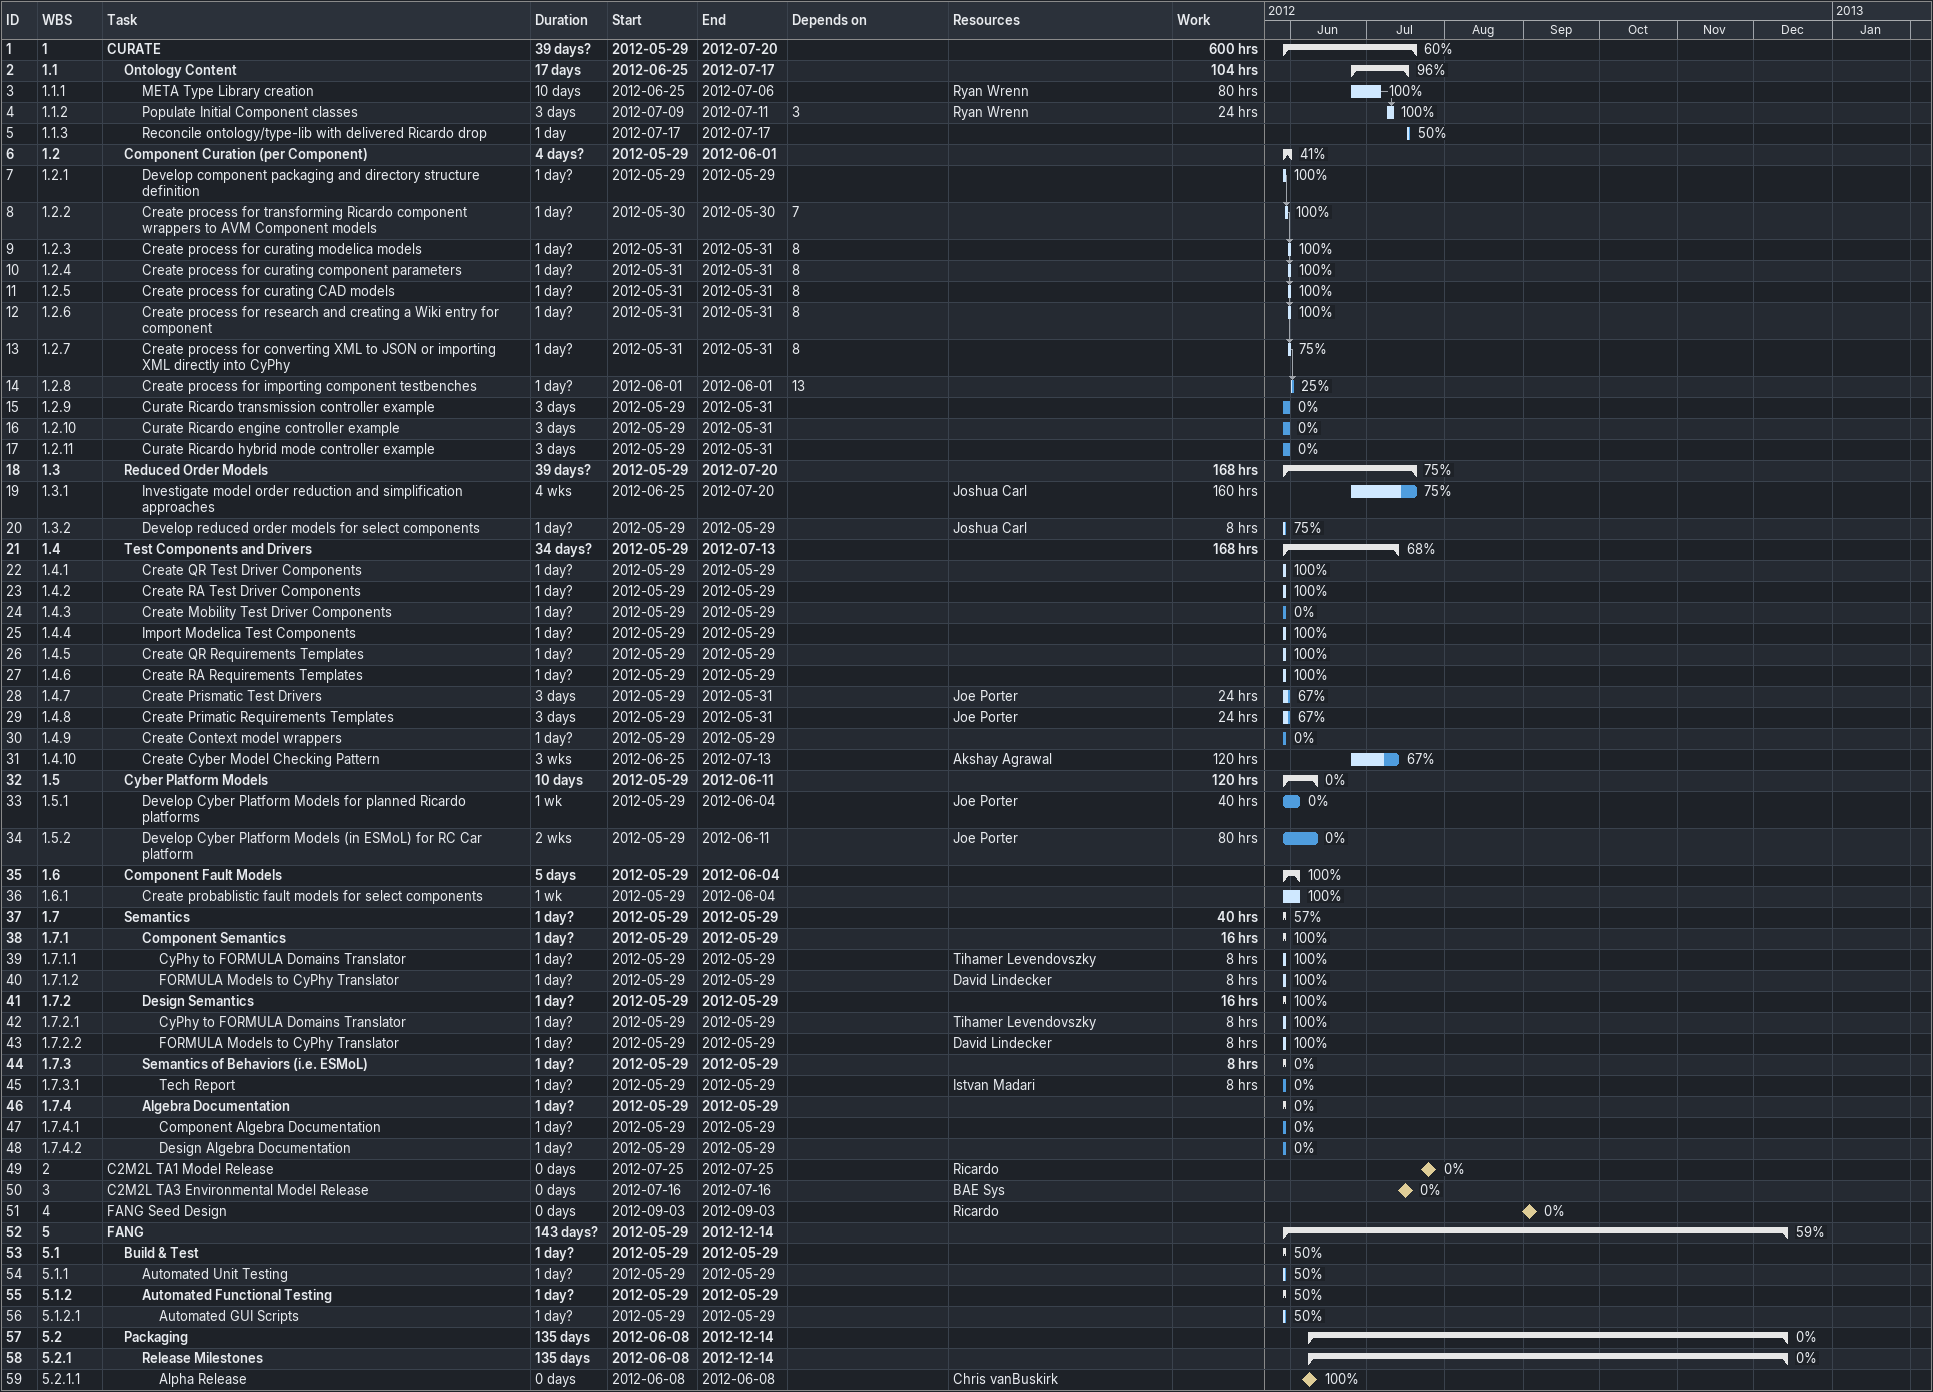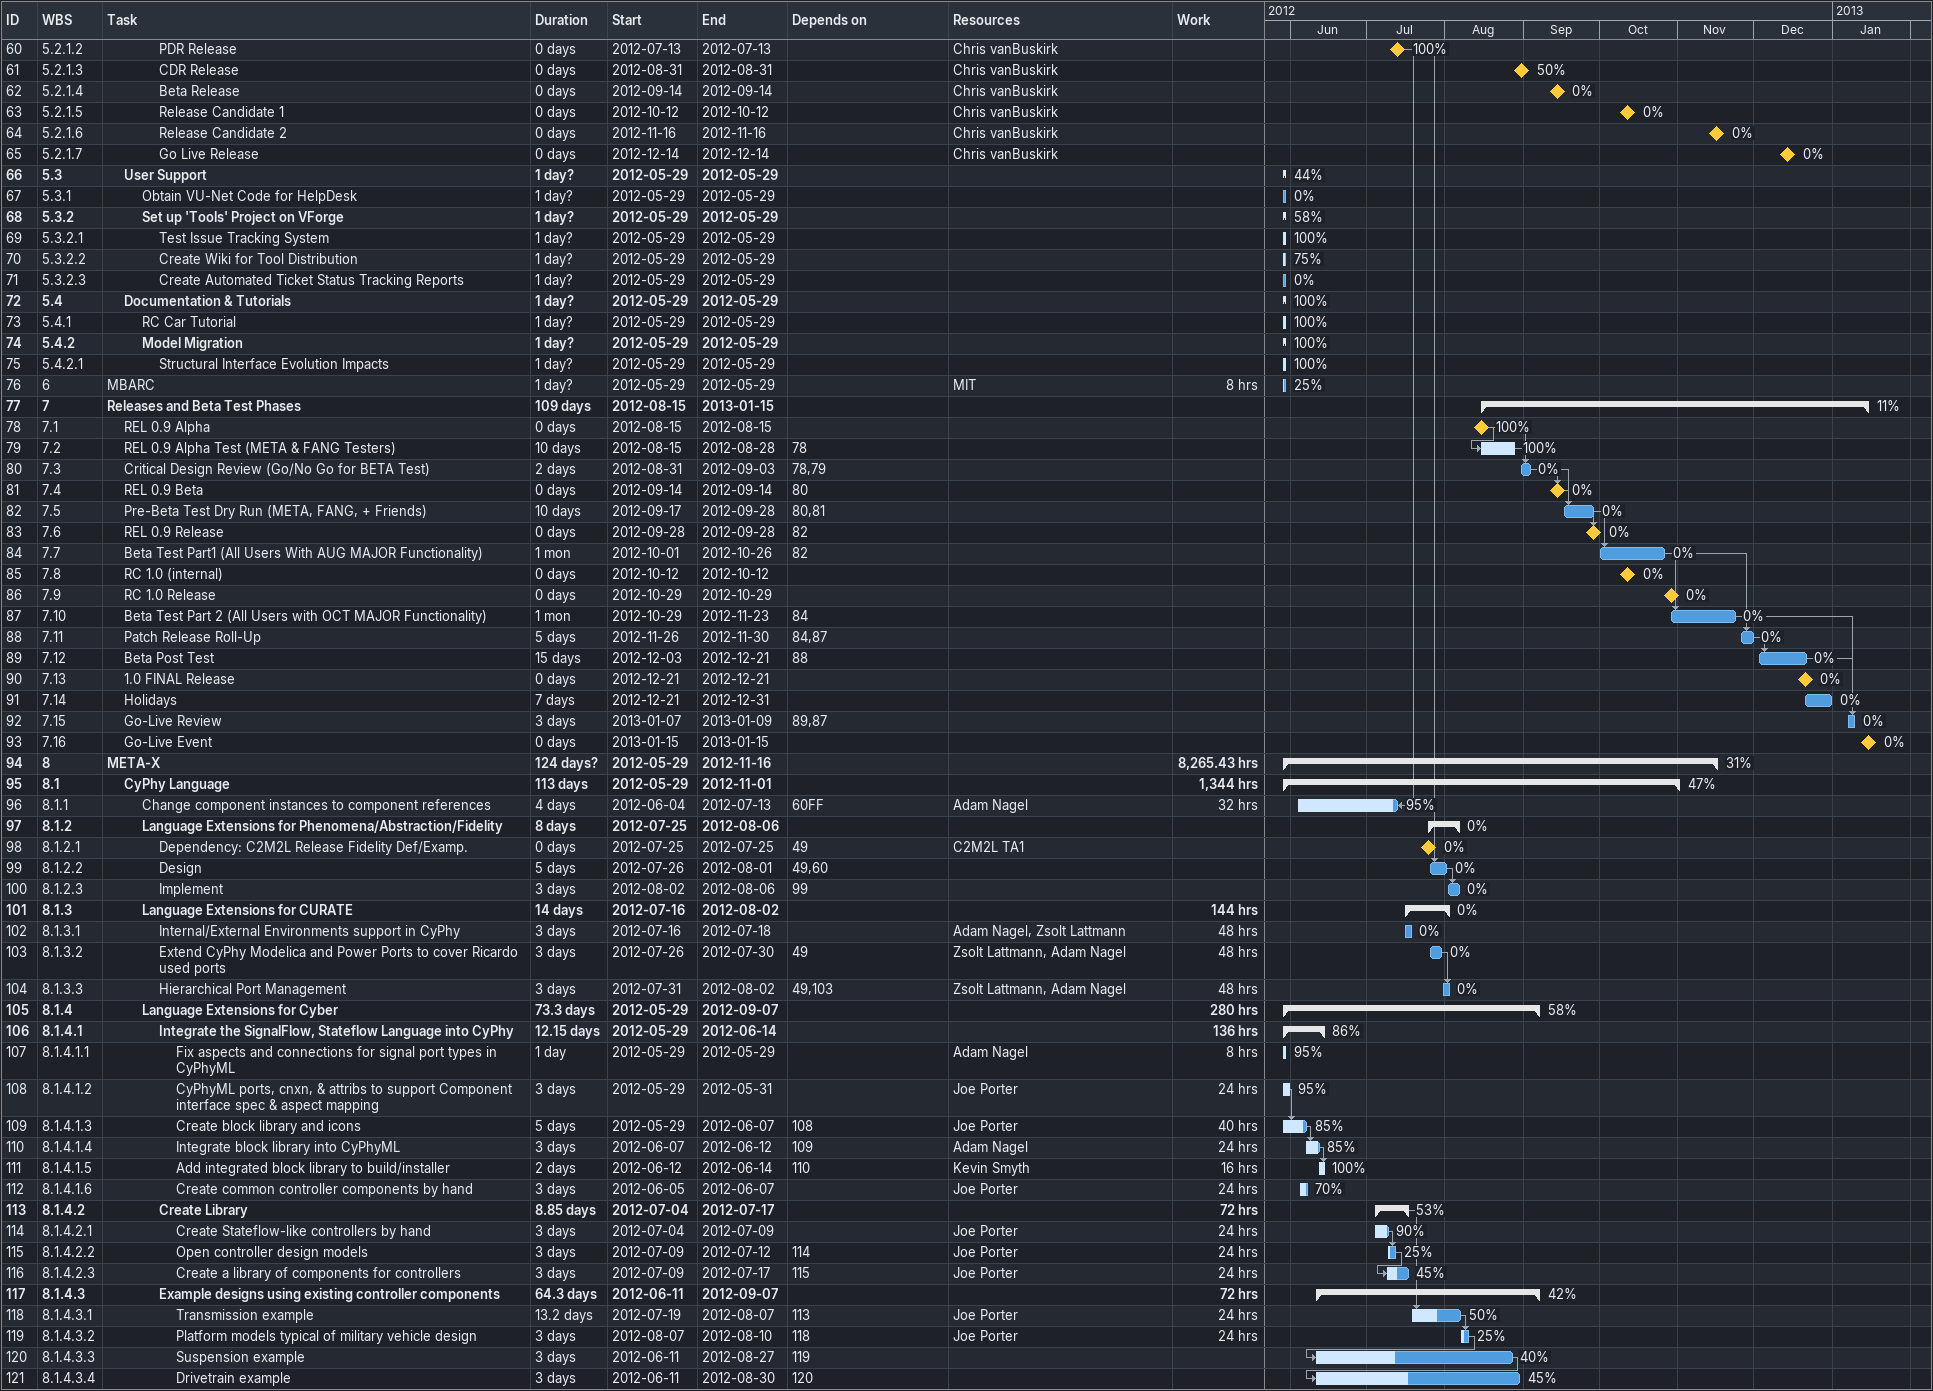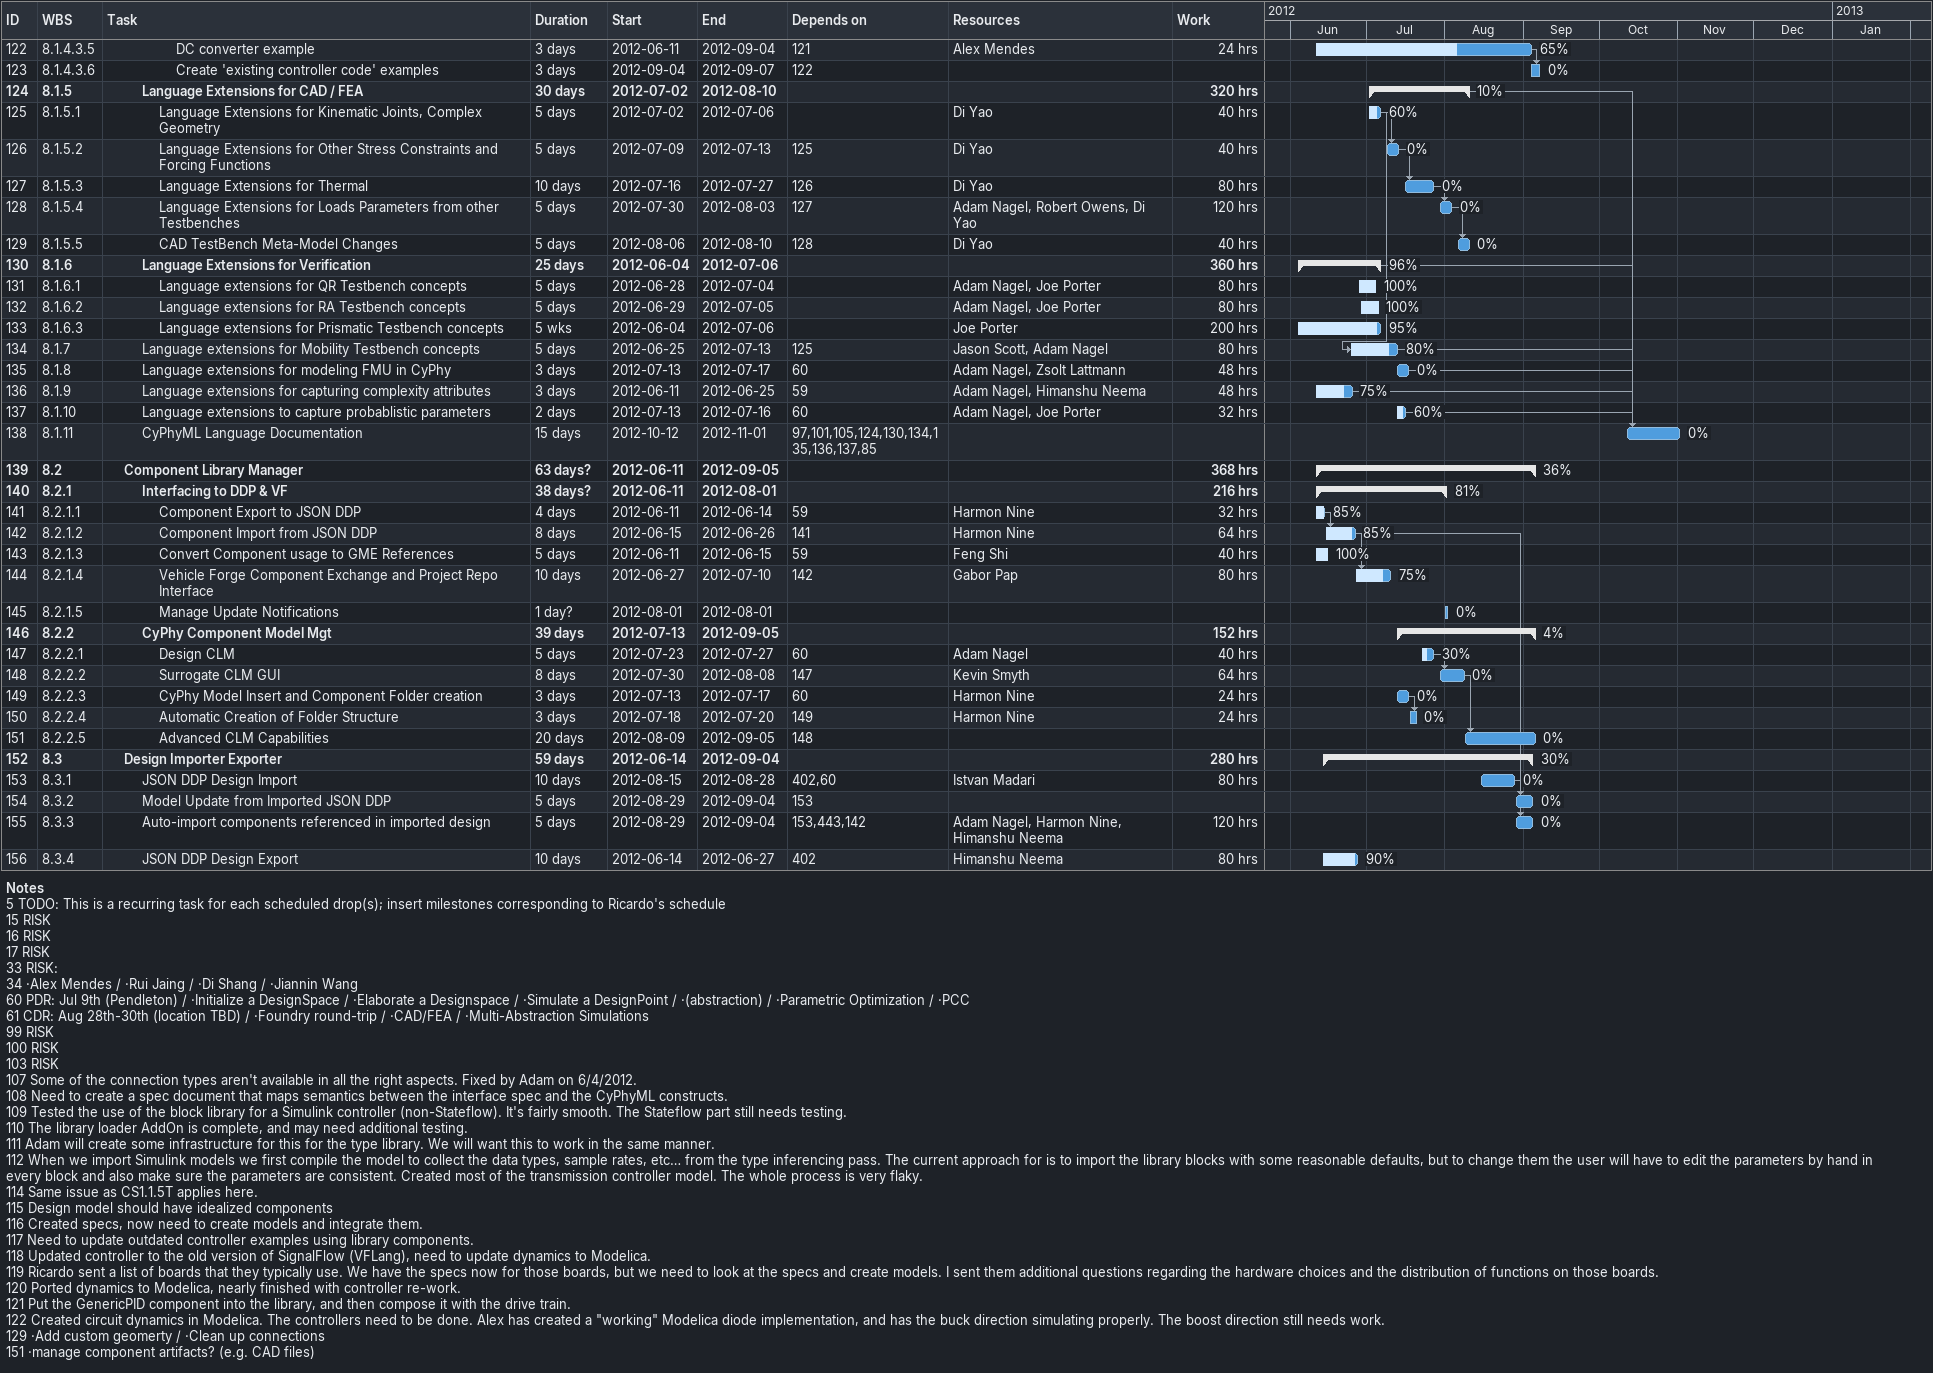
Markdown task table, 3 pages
| ID | WBS | Task | Duration | Start | Finish | Predecessors | Resources | % complete | Work (h) |
|---|---|---|---|---|---|---|---|---|---|
| 1 | 1 | **CURATE** | 39d? | 2012-05-29 | 2012-07-20 |  |  | 60 | 600 |
| 2 | 1.1 | **Ontology Content** | 17d | 2012-06-25 | 2012-07-17 |  |  | 96 | 104 |
| 3 | 1.1.1 | META Type Library creation | 10d | 2012-06-25 | 2012-07-06 |  | Ryan Wrenn | 100 | 80 |
| 4 | 1.1.2 | Populate Initial Component classes | 3d | 2012-07-09 | 2012-07-11 | 3 | Ryan Wrenn | 100 | 24 |
| 5 | 1.1.3 | Reconcile ontology/type-lib with delivered Ricardo drop | 1d | 2012-07-17 | 2012-07-17 |  |  | 50 |  |
| 6 | 1.2 | **Component Curation (per Component)** | 4d? | 2012-05-29 | 2012-06-01 |  |  | 41 |  |
| 7 | 1.2.1 | Develop component packaging and directory structure definition | 1d? | 2012-05-29 | 2012-05-29 |  |  | 100 |  |
| 8 | 1.2.2 | Create process for transforming Ricardo component wrappers to AVM Component models | 1d? | 2012-05-30 | 2012-05-30 | 7 |  | 100 |  |
| 9 | 1.2.3 | Create process for curating modelica models | 1d? | 2012-05-31 | 2012-05-31 | 8 |  | 100 |  |
| 10 | 1.2.4 | Create process for curating component parameters | 1d? | 2012-05-31 | 2012-05-31 | 8 |  | 100 |  |
| 11 | 1.2.5 | Create process for curating CAD models | 1d? | 2012-05-31 | 2012-05-31 | 8 |  | 100 |  |
| 12 | 1.2.6 | Create process for research and creating a Wiki entry for component | 1d? | 2012-05-31 | 2012-05-31 | 8 |  | 100 |  |
| 13 | 1.2.7 | Create process for converting XML to JSON or importing XML directly into CyPhy | 1d? | 2012-05-31 | 2012-05-31 | 8 |  | 75 |  |
| 14 | 1.2.8 | Create process for importing component testbenches | 1d? | 2012-06-01 | 2012-06-01 | 13 |  | 25 |  |
| 15 | 1.2.9 | Curate Ricardo transmission controller example | 3d | 2012-05-29 | 2012-05-31 |  |  | 0 |  |
| 16 | 1.2.10 | Curate Ricardo engine controller example | 3d | 2012-05-29 | 2012-05-31 |  |  | 0 |  |
| 17 | 1.2.11 | Curate Ricardo hybrid mode controller example | 3d | 2012-05-29 | 2012-05-31 |  |  | 0 |  |
| 18 | 1.3 | **Reduced Order Models** | 39d? | 2012-05-29 | 2012-07-20 |  |  | 75 | 168 |
| 19 | 1.3.1 | Investigate model order reduction and simplification approaches | 4w | 2012-06-25 | 2012-07-20 |  | Joshua Carl | 75 | 160 |
| 20 | 1.3.2 | Develop reduced order models for select components | 1d? | 2012-05-29 | 2012-05-29 |  | Joshua Carl | 75 | 8 |
| 21 | 1.4 | **Test Components and Drivers** | 34d? | 2012-05-29 | 2012-07-13 |  |  | 68 | 168 |
| 22 | 1.4.1 | Create QR Test Driver Components | 1d? | 2012-05-29 | 2012-05-29 |  |  | 100 |  |
| 23 | 1.4.2 | Create RA Test Driver Components | 1d? | 2012-05-29 | 2012-05-29 |  |  | 100 |  |
| 24 | 1.4.3 | Create Mobility Test Driver Components | 1d? | 2012-05-29 | 2012-05-29 |  |  | 0 |  |
| 25 | 1.4.4 | Import Modelica Test Components | 1d? | 2012-05-29 | 2012-05-29 |  |  | 100 |  |
| 26 | 1.4.5 | Create QR Requirements Templates | 1d? | 2012-05-29 | 2012-05-29 |  |  | 100 |  |
| 27 | 1.4.6 | Create RA Requirements Templates | 1d? | 2012-05-29 | 2012-05-29 |  |  | 100 |  |
| 28 | 1.4.7 | Create Prismatic Test Drivers | 3d | 2012-05-29 | 2012-05-31 |  | Joe Porter | 67 | 24 |
| 29 | 1.4.8 | Create Primatic Requirements Templates | 3d | 2012-05-29 | 2012-05-31 |  | Joe Porter | 67 | 24 |
| 30 | 1.4.9 | Create Context model wrappers | 1d? | 2012-05-29 | 2012-05-29 |  |  | 0 |  |
| 31 | 1.4.10 | Create Cyber Model Checking Pattern | 3w | 2012-06-25 | 2012-07-13 |  | Akshay Agrawal | 67 | 120 |
| 32 | 1.5 | **Cyber Platform Models** | 10d | 2012-05-29 | 2012-06-11 |  |  | 0 | 120 |
| 33 | 1.5.1 | Develop Cyber Platform Models for planned Ricardo platforms | 1w | 2012-05-29 | 2012-06-04 |  | Joe Porter | 0 | 40 |
| 34 | 1.5.2 | Develop Cyber Platform Models (in ESMoL) for RC Car platform | 2w | 2012-05-29 | 2012-06-11 |  | Joe Porter | 0 | 80 |
| 35 | 1.6 | **Component Fault Models** | 5d | 2012-05-29 | 2012-06-04 |  |  | 100 |  |
| 36 | 1.6.1 | Create probablistic fault models for select components | 1w | 2012-05-29 | 2012-06-04 |  |  | 100 |  |
| 37 | 1.7 | **Semantics** | 1d? | 2012-05-29 | 2012-05-29 |  |  | 57 | 40 |
| 38 | 1.7.1 | **Component Semantics** | 1d? | 2012-05-29 | 2012-05-29 |  |  | 100 | 16 |
| 39 | 1.7.1.1 | CyPhy to FORMULA Domains Translator | 1d? | 2012-05-29 | 2012-05-29 |  | Tihamer Levendovszky | 100 | 8 |
| 40 | 1.7.1.2 | FORMULA Models to CyPhy Translator | 1d? | 2012-05-29 | 2012-05-29 |  | David Lindecker | 100 | 8 |
| 41 | 1.7.2 | **Design Semantics** | 1d? | 2012-05-29 | 2012-05-29 |  |  | 100 | 16 |
| 42 | 1.7.2.1 | CyPhy to FORMULA Domains Translator | 1d? | 2012-05-29 | 2012-05-29 |  | Tihamer Levendovszky | 100 | 8 |
| 43 | 1.7.2.2 | FORMULA Models to CyPhy Translator | 1d? | 2012-05-29 | 2012-05-29 |  | David Lindecker | 100 | 8 |
| 44 | 1.7.3 | **Semantics of Behaviors (i.e. ESMoL)** | 1d? | 2012-05-29 | 2012-05-29 |  |  | 0 | 8 |
| 45 | 1.7.3.1 | Tech Report | 1d? | 2012-05-29 | 2012-05-29 |  | Istvan Madari | 0 | 8 |
| 46 | 1.7.4 | **Algebra Documentation** | 1d? | 2012-05-29 | 2012-05-29 |  |  | 0 |  |
| 47 | 1.7.4.1 | Component Algebra Documentation | 1d? | 2012-05-29 | 2012-05-29 |  |  | 0 |  |
| 48 | 1.7.4.2 | Design Algebra Documentation | 1d? | 2012-05-29 | 2012-05-29 |  |  | 0 |  |
| 49 | 2 | C2M2L TA1 Model Release | 0d | 2012-07-25 | 2012-07-25 |  | Ricardo | 0 |  |
| 50 | 3 | C2M2L TA3 Environmental Model Release | 0d | 2012-07-16 | 2012-07-16 |  | BAE Sys | 0 |  |
| 51 | 4 | FANG Seed Design | 0d | 2012-09-03 | 2012-09-03 |  | Ricardo | 0 |  |
| 52 | 5 | **FANG** | 143d? | 2012-05-29 | 2012-12-14 |  |  | 59 |  |
| 53 | 5.1 | **Build & Test** | 1d? | 2012-05-29 | 2012-05-29 |  |  | 50 |  |
| 54 | 5.1.1 | Automated Unit Testing | 1d? | 2012-05-29 | 2012-05-29 |  |  | 50 |  |
| 55 | 5.1.2 | **Automated Functional Testing** | 1d? | 2012-05-29 | 2012-05-29 |  |  | 50 |  |
| 56 | 5.1.2.1 | Automated GUI Scripts | 1d? | 2012-05-29 | 2012-05-29 |  |  | 50 |  |
| 57 | 5.2 | **Packaging** | 135d | 2012-06-08 | 2012-12-14 |  |  | 0 |  |
| 58 | 5.2.1 | **Release Milestones** | 135d | 2012-06-08 | 2012-12-14 |  |  | 0 |  |
| 59 | 5.2.1.1 | Alpha Release | 0d | 2012-06-08 | 2012-06-08 |  | Chris vanBuskirk | 100 |  |
| 60 | 5.2.1.2 | PDR Release | 0d | 2012-07-13 | 2012-07-13 |  | Chris vanBuskirk | 100 |  |
| 61 | 5.2.1.3 | CDR Release | 0d | 2012-08-31 | 2012-08-31 |  | Chris vanBuskirk | 50 |  |
| 62 | 5.2.1.4 | Beta Release | 0d | 2012-09-14 | 2012-09-14 |  | Chris vanBuskirk | 0 |  |
| 63 | 5.2.1.5 | Release Candidate 1 | 0d | 2012-10-12 | 2012-10-12 |  | Chris vanBuskirk | 0 |  |
| 64 | 5.2.1.6 | Release Candidate 2 | 0d | 2012-11-16 | 2012-11-16 |  | Chris vanBuskirk | 0 |  |
| 65 | 5.2.1.7 | Go Live Release | 0d | 2012-12-14 | 2012-12-14 |  | Chris vanBuskirk | 0 |  |
| 66 | 5.3 | **User Support** | 1d? | 2012-05-29 | 2012-05-29 |  |  | 44 |  |
| 67 | 5.3.1 | Obtain VU-Net Code for HelpDesk | 1d? | 2012-05-29 | 2012-05-29 |  |  | 0 |  |
| 68 | 5.3.2 | **Set up 'Tools' Project on VForge** | 1d? | 2012-05-29 | 2012-05-29 |  |  | 58 |  |
| 69 | 5.3.2.1 | Test Issue Tracking System | 1d? | 2012-05-29 | 2012-05-29 |  |  | 100 |  |
| 70 | 5.3.2.2 | Create Wiki for Tool Distribution | 1d? | 2012-05-29 | 2012-05-29 |  |  | 75 |  |
| 71 | 5.3.2.3 | Create Automated Ticket Status Tracking Reports | 1d? | 2012-05-29 | 2012-05-29 |  |  | 0 |  |
| 72 | 5.4 | **Documentation & Tutorials** | 1d? | 2012-05-29 | 2012-05-29 |  |  | 100 |  |
| 73 | 5.4.1 | RC Car Tutorial | 1d? | 2012-05-29 | 2012-05-29 |  |  | 100 |  |
| 74 | 5.4.2 | **Model Migration** | 1d? | 2012-05-29 | 2012-05-29 |  |  | 100 |  |
| 75 | 5.4.2.1 | Structural Interface Evolution Impacts | 1d? | 2012-05-29 | 2012-05-29 |  |  | 100 |  |
| 76 | 6 | MBARC | 1d? | 2012-05-29 | 2012-05-29 |  | MIT | 25 | 8 |
| 77 | 7 | **Releases and Beta Test Phases** | 109d | 2012-08-15 | 2013-01-15 |  |  | 11 |  |
| 78 | 7.1 | REL 0.9 Alpha | 0d | 2012-08-15 | 2012-08-15 |  |  | 100 |  |
| 79 | 7.2 | REL 0.9 Alpha Test (META & FANG Testers) | 10d | 2012-08-15 | 2012-08-28 | 78 |  | 100 |  |
| 80 | 7.3 | Critical Design Review (Go/No Go for BETA Test) | 2d | 2012-08-31 | 2012-09-03 | 78, 79 |  | 0 |  |
| 81 | 7.4 | REL 0.9 Beta | 0d | 2012-09-14 | 2012-09-14 | 80 |  | 0 |  |
| 82 | 7.5 | Pre-Beta Test Dry Run (META, FANG, + Friends) | 10d | 2012-09-17 | 2012-09-28 | 80, 81 |  | 0 |  |
| 83 | 7.6 | REL 0.9 Release | 0d | 2012-09-28 | 2012-09-28 | 82 |  | 0 |  |
| 84 | 7.7 | Beta Test Part1 (All Users With AUG MAJOR Functionality) | 1mo | 2012-10-01 | 2012-10-26 | 82 |  | 0 |  |
| 85 | 7.8 | RC 1.0 (internal) | 0d | 2012-10-12 | 2012-10-12 |  |  | 0 |  |
| 86 | 7.9 | RC 1.0 Release | 0d | 2012-10-29 | 2012-10-29 |  |  | 0 |  |
| 87 | 7.10 | Beta Test Part 2 (All Users with OCT MAJOR Functionality) | 1mo | 2012-10-29 | 2012-11-23 | 84 |  | 0 |  |
| 88 | 7.11 | Patch Release Roll-Up | 5d | 2012-11-26 | 2012-11-30 | 84, 87 |  | 0 |  |
| 89 | 7.12 | Beta Post Test | 15d | 2012-12-03 | 2012-12-21 | 88 |  | 0 |  |
| 90 | 7.13 | 1.0 FINAL Release | 0d | 2012-12-21 | 2012-12-21 |  |  | 0 |  |
| 91 | 7.14 | Holidays | 7d | 2012-12-21 | 2012-12-31 |  |  | 0 |  |
| 92 | 7.15 | Go-Live Review | 3d | 2013-01-07 | 2013-01-09 | 89, 87 |  | 0 |  |
| 93 | 7.16 | Go-Live Event | 0d | 2013-01-15 | 2013-01-15 |  |  | 0 |  |
| 94 | 8 | **META-X** | 124d? | 2012-05-29 | 2012-11-16 |  |  | 31 | 8265.43 |
| 95 | 8.1 | **CyPhy Language** | 113d | 2012-05-29 | 2012-11-01 |  |  | 47 | 1344 |
| 96 | 8.1.1 | Change component instances to component references | 4d | 2012-06-04 | 2012-07-13 | 60FF | Adam Nagel | 95 | 32 |
| 97 | 8.1.2 | **Language Extensions for Phenomena/Abstraction/Fidelity** | 8d | 2012-07-25 | 2012-08-06 |  |  | 0 |  |
| 98 | 8.1.2.1 | Dependency: C2M2L Release Fidelity Def/Examp. | 0d | 2012-07-25 | 2012-07-25 | 49 | C2M2L TA1 | 0 |  |
| 99 | 8.1.2.2 | Design | 5d | 2012-07-26 | 2012-08-01 | 49, 60 |  | 0 |  |
| 100 | 8.1.2.3 | Implement | 3d | 2012-08-02 | 2012-08-06 | 99 |  | 0 |  |
| 101 | 8.1.3 | **Language Extensions for CURATE** | 14d | 2012-07-16 | 2012-08-02 |  |  | 0 | 144 |
| 102 | 8.1.3.1 | Internal/External Environments support in CyPhy | 3d | 2012-07-16 | 2012-07-18 |  | Adam Nagel, Zsolt Lattmann | 0 | 48 |
| 103 | 8.1.3.2 | Extend CyPhy Modelica and Power Ports to cover Ricardo used ports | 3d | 2012-07-26 | 2012-07-30 | 49 | Zsolt Lattmann, Adam Nagel | 0 | 48 |
| 104 | 8.1.3.3 | Hierarchical Port Management | 3d | 2012-07-31 | 2012-08-02 | 49, 103 | Zsolt Lattmann, Adam Nagel | 0 | 48 |
| 105 | 8.1.4 | **Language Extensions for Cyber** | 73.3d | 2012-05-29 | 2012-09-07 |  |  | 58 | 280 |
| 106 | 8.1.4.1 | **Integrate the SignalFlow, Stateflow Language into CyPhy** | 12.15d | 2012-05-29 | 2012-06-14 |  |  | 86 | 136 |
| 107 | 8.1.4.1.1 | Fix aspects and connections for signal port types in CyPhyML | 1d | 2012-05-29 | 2012-05-29 |  | Adam Nagel | 95 | 8 |
| 108 | 8.1.4.1.2 | CyPhyML ports, cnxn, & attribs to support Component interface spec & aspect mapping | 3d | 2012-05-29 | 2012-05-31 |  | Joe Porter | 95 | 24 |
| 109 | 8.1.4.1.3 | Create block library and icons | 5d | 2012-05-29 | 2012-06-07 | 108 | Joe Porter | 85 | 40 |
| 110 | 8.1.4.1.4 | Integrate block library into CyPhyML | 3d | 2012-06-07 | 2012-06-12 | 109 | Adam Nagel | 85 | 24 |
| 111 | 8.1.4.1.5 | Add integrated block library to build/installer | 2d | 2012-06-12 | 2012-06-14 | 110 | Kevin Smyth | 100 | 16 |
| 112 | 8.1.4.1.6 | Create common controller components by hand | 3d | 2012-06-05 | 2012-06-07 |  | Joe Porter | 70 | 24 |
| 113 | 8.1.4.2 | **Create Library** | 8.85d | 2012-07-04 | 2012-07-17 |  |  | 53 | 72 |
| 114 | 8.1.4.2.1 | Create Stateflow-like controllers by hand | 3d | 2012-07-04 | 2012-07-09 |  | Joe Porter | 90 | 24 |
| 115 | 8.1.4.2.2 | Open controller design models | 3d | 2012-07-09 | 2012-07-12 | 114 | Joe Porter | 25 | 24 |
| 116 | 8.1.4.2.3 | Create a library of components for controllers | 3d | 2012-07-09 | 2012-07-17 | 115 | Joe Porter | 45 | 24 |
| 117 | 8.1.4.3 | **Example designs using existing controller components** | 64.3d | 2012-06-11 | 2012-09-07 |  |  | 42 | 72 |
| 118 | 8.1.4.3.1 | Transmission example | 13.2d | 2012-07-19 | 2012-08-07 | 113 | Joe Porter | 50 | 24 |
| 119 | 8.1.4.3.2 | Platform models typical of military vehicle design | 3d | 2012-08-07 | 2012-08-10 | 118 | Joe Porter | 25 | 24 |
| 120 | 8.1.4.3.3 | Suspension example | 3d | 2012-06-11 | 2012-08-27 | 119 |  | 40 |  |
| 121 | 8.1.4.3.4 | Drivetrain example | 3d | 2012-06-11 | 2012-08-30 | 120 |  | 45 |  |
| 122 | 8.1.4.3.5 | DC converter example | 3d | 2012-06-11 | 2012-09-04 | 121 | Alex Mendes | 65 | 24 |
| 123 | 8.1.4.3.6 | Create 'existing controller code' examples | 3d | 2012-09-04 | 2012-09-07 | 122 |  | 0 |  |
| 124 | 8.1.5 | **Language Extensions for CAD / FEA** | 30d | 2012-07-02 | 2012-08-10 |  |  | 10 | 320 |
| 125 | 8.1.5.1 | Language Extensions for Kinematic Joints, Complex Geometry | 5d | 2012-07-02 | 2012-07-06 |  | Di Yao | 60 | 40 |
| 126 | 8.1.5.2 | Language Extensions for Other Stress Constraints and Forcing Functions | 5d | 2012-07-09 | 2012-07-13 | 125 | Di Yao | 0 | 40 |
| 127 | 8.1.5.3 | Language Extensions for Thermal | 10d | 2012-07-16 | 2012-07-27 | 126 | Di Yao | 0 | 80 |
| 128 | 8.1.5.4 | Language Extensions for Loads Parameters from other Testbenches | 5d | 2012-07-30 | 2012-08-03 | 127 | Adam Nagel, Robert Owens, Di Yao | 0 | 120 |
| 129 | 8.1.5.5 | CAD TestBench Meta-Model Changes | 5d | 2012-08-06 | 2012-08-10 | 128 | Di Yao | 0 | 40 |
| 130 | 8.1.6 | **Language Extensions for Verification** | 25d | 2012-06-04 | 2012-07-06 |  |  | 96 | 360 |
| 131 | 8.1.6.1 | Language extensions for QR Testbench concepts | 5d | 2012-06-28 | 2012-07-04 |  | Adam Nagel, Joe Porter | 100 | 80 |
| 132 | 8.1.6.2 | Language extensions for RA Testbench concepts | 5d | 2012-06-29 | 2012-07-05 |  | Adam Nagel, Joe Porter | 100 | 80 |
| 133 | 8.1.6.3 | Language extensions for Prismatic Testbench concepts | 5w | 2012-06-04 | 2012-07-06 |  | Joe Porter | 95 | 200 |
| 134 | 8.1.7 | Language extensions for Mobility Testbench concepts | 5d | 2012-06-25 | 2012-07-13 | 125 | Jason Scott, Adam Nagel | 80 | 80 |
| 135 | 8.1.8 | Language extensions for modeling FMU in CyPhy | 3d | 2012-07-13 | 2012-07-17 | 60 | Adam Nagel, Zsolt Lattmann | 0 | 48 |
| 136 | 8.1.9 | Language extensions for capturing complexity attributes | 3d | 2012-06-11 | 2012-06-25 | 59 | Adam Nagel, Himanshu Neema | 75 | 48 |
| 137 | 8.1.10 | Language extensions to capture probablistic parameters | 2d | 2012-07-13 | 2012-07-16 | 60 | Adam Nagel, Joe Porter | 60 | 32 |
| 138 | 8.1.11 | CyPhyML Language Documentation | 15d | 2012-10-12 | 2012-11-01 | 97, 101, 105, 124, 130, 134, 135, 136, 137, 85 |  | 0 |  |
| 139 | 8.2 | **Component Library Manager** | 63d? | 2012-06-11 | 2012-09-05 |  |  | 36 | 368 |
| 140 | 8.2.1 | **Interfacing to DDP & VF** | 38d? | 2012-06-11 | 2012-08-01 |  |  | 81 | 216 |
| 141 | 8.2.1.1 | Component Export to JSON DDP | 4d | 2012-06-11 | 2012-06-14 | 59 | Harmon Nine | 85 | 32 |
| 142 | 8.2.1.2 | Component Import from JSON DDP | 8d | 2012-06-15 | 2012-06-26 | 141 | Harmon Nine | 85 | 64 |
| 143 | 8.2.1.3 | Convert Component usage to GME References | 5d | 2012-06-11 | 2012-06-15 | 59 | Feng Shi | 100 | 40 |
| 144 | 8.2.1.4 | Vehicle Forge Component Exchange and Project Repo Interface | 10d | 2012-06-27 | 2012-07-10 | 142 | Gabor Pap | 75 | 80 |
| 145 | 8.2.1.5 | Manage Update Notifications | 1d? | 2012-08-01 | 2012-08-01 |  |  | 0 |  |
| 146 | 8.2.2 | **CyPhy Component Model Mgt** | 39d | 2012-07-13 | 2012-09-05 |  |  | 4 | 152 |
| 147 | 8.2.2.1 | Design CLM | 5d | 2012-07-23 | 2012-07-27 | 60 | Adam Nagel | 30 | 40 |
| 148 | 8.2.2.2 | Surrogate CLM GUI | 8d | 2012-07-30 | 2012-08-08 | 147 | Kevin Smyth | 0 | 64 |
| 149 | 8.2.2.3 | CyPhy Model Insert and Component Folder creation | 3d | 2012-07-13 | 2012-07-17 | 60 | Harmon Nine | 0 | 24 |
| 150 | 8.2.2.4 | Automatic Creation of Folder Structure | 3d | 2012-07-18 | 2012-07-20 | 149 | Harmon Nine | 0 | 24 |
| 151 | 8.2.2.5 | Advanced CLM Capabilities | 20d | 2012-08-09 | 2012-09-05 | 148 |  | 0 |  |
| 152 | 8.3 | **Design Importer Exporter** | 59d | 2012-06-14 | 2012-09-04 |  |  | 30 | 280 |
| 153 | 8.3.1 | JSON DDP Design Import | 10d | 2012-08-15 | 2012-08-28 | 402, 60 | Istvan Madari | 0 | 80 |
| 154 | 8.3.2 | Model Update from Imported JSON DDP | 5d | 2012-08-29 | 2012-09-04 | 153 |  | 0 |  |
| 155 | 8.3.3 | Auto-import components referenced in imported design | 5d | 2012-08-29 | 2012-09-04 | 153, 443, 142 | Adam Nagel, Harmon Nine, Himanshu Neema | 0 | 120 |
| 156 | 8.3.4 | JSON DDP Design Export | 10d | 2012-06-14 | 2012-06-27 | 402 | Himanshu Neema | 90 | 80 |

Notes
- 5: TODO: This is a recurring task for each scheduled drop(s); insert milestones corresponding to Ricardo's schedule
- 15: RISK
- 16: RISK
- 17: RISK
- 33: RISK:
- 34: ·Alex Mendes / ·Rui Jaing / ·Di Shang / ·Jiannin Wang
- 60: PDR: Jul 9th (Pendleton) / ·Initialize a DesignSpace / ·Elaborate a Designspace / ·Simulate a DesignPoint / ·(abstraction) / ·Parametric Optimization / ·PCC
- 61: CDR: Aug 28th-30th (location TBD) / ·Foundry round-trip / ·CAD/FEA / ·Multi-Abstraction Simulations
- 99: RISK
- 100: RISK
- 103: RISK
- 107: Some of the connection types aren't available in all the right aspects. Fixed by Adam on 6/4/2012.
- 108: Need to create a spec document that maps semantics between the interface spec and the CyPhyML constructs.
- 109: Tested the use of the block library for a Simulink controller (non-Stateflow). It's fairly smooth. The Stateflow part still needs testing.
- 110: The library loader AddOn is complete, and may need additional testing.
- 111: Adam will create some infrastructure for this for the type library. We will want this to work in the same manner.
- 112: When we import Simulink models we first compile the model to collect the data types, sample rates, etc… from the type inferencing pass. The current approach for is to import the library blocks with some reasonable defaults, but to change them the user will have to edit the parameters by hand in every block and also make sure the parameters are consistent. Created most of the transmission controller model. The whole process is very flaky.
- 114: Same issue as CS1.1.5T applies here.
- 115: Design model should have idealized components
- 116: Created specs, now need to create models and integrate them.
- 117: Need to update outdated controller examples using library components.
- 118: Updated controller to the old version of SignalFlow (VFLang), need to update dynamics to Modelica.
- 119: Ricardo sent a list of boards that they typically use. We have the specs now for those boards, but we need to look at the specs and create models. I sent them additional questions regarding the hardware choices and the distribution of functions on those boards.
- 120: Ported dynamics to Modelica, nearly finished with controller re-work.
- 121: Put the GenericPID component into the library, and then compose it with the drive train.
- 122: Created circuit dynamics in Modelica. The controllers need to be done. Alex has created a "working" Modelica diode implementation, and has the buck direction simulating properly. The boost direction still needs work.
- 129: ·Add custom geomerty / ·Clean up connections
- 151: ·manage component artifacts? (e.g. CAD files)
